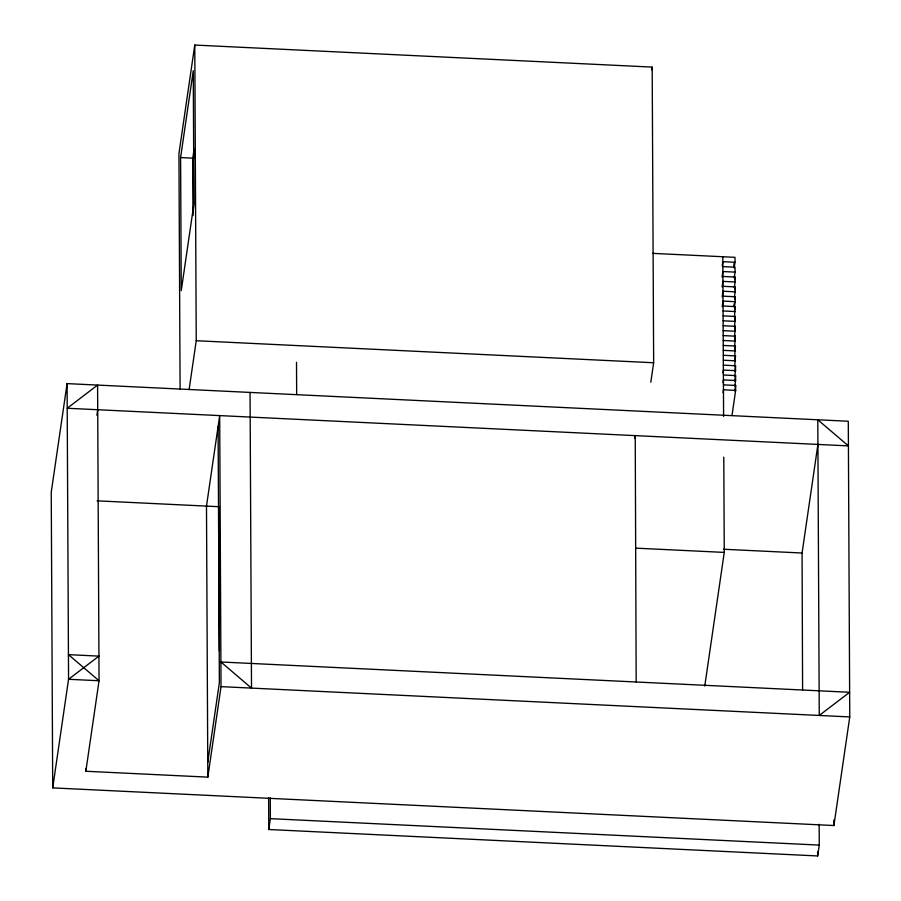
<?xml version="1.0" encoding="UTF-8"?>
<svg xmlns="http://www.w3.org/2000/svg" width="901" height="901" viewBox="0 0 901 901"><rect width="100%" height="100%" fill="white"/><g stroke="black" fill="none" stroke-linecap="round" stroke-linejoin="round"><path stroke-width="1.35" d="M67.091 383.612L51.244 492.216L52.708 787.891L833.909 825.53L849.756 716.926L848.292 421.251L67.091 383.612L68.555 679.286L52.708 787.891M96.891 415.293L97.713 409.718M207.827 777.135L206.487 506.103L219.686 415.598L221.027 686.63L207.827 777.135L85.843 771.256L99.042 680.751L97.59 385.087L67.215 408.254L848.415 445.894L817.793 419.787L819.257 715.45L849.632 692.283L220.903 661.987L251.514 688.105L250.061 392.431M650.804 382.249L653.653 362.754L652.189 67.091L194.774 45.05L178.939 153.654L180.099 389.074M180.594 157.574L193.264 70.695L193.918 203.75L181.247 290.629L180.594 157.574L193.659 158.204M194.199 148.507L192.791 158.171L193.073 215.587M194.143 153.981L193.343 159.477L193.58 208.469M189.131 389.457L196.238 340.724L194.774 45.05M207.748 762.347L219.371 682.71L218.098 426.466M819.155 824.269L819.257 845.093L817.68 855.95L268.78 829.506L270.368 818.649L270.266 797.824M651.783 69.873L652.189 67.091M634.833 438.415L635.239 435.634L636.174 682.001M722.219 265.84L722.827 261.662L735.025 262.259L735.002 257.326L652.583 253.361M722.061 277.08L722.872 271.528L735.07 272.113L735.047 267.18L722.85 266.595M722.106 286.935L722.917 281.382L735.115 281.968L735.092 277.035L722.895 276.449M722.163 296.801L722.974 291.237L735.171 291.823L735.148 286.89L722.951 286.304M722.208 306.655L723.019 301.092L735.216 301.677L735.193 296.744L722.996 296.159M733.786 265.671L734.191 262.889M734.214 267.811L735.025 262.259M734.259 277.677L735.07 272.113M734.687 279.817L735.092 277.035M734.304 287.532L735.115 281.968M734.743 289.671L735.148 286.89M722.951 372.856L723.357 370.074L735.554 370.671L735.531 365.738L723.334 365.153M734.36 297.386L735.171 291.823M733.774 306.486L734.18 303.705M734.788 299.526L735.193 296.744M723.007 382.711L723.413 379.929L735.61 380.526L735.576 375.593L723.379 375.007M734.405 307.241L735.216 301.677M734.833 309.381L735.239 306.61L723.041 306.013M723.053 392.566L723.458 389.795L735.655 390.381L735.633 385.448L723.435 384.862M734.45 317.096L735.239 306.61M734.687 320.632L735.295 316.465L723.086 315.868M734.506 326.95L735.295 316.465M734.732 330.487L735.34 326.32L723.143 325.734M734.552 336.805L735.34 326.32M734.777 340.341L735.385 336.174L723.188 335.589M734.597 346.66L735.385 336.174M734.822 350.196L735.43 346.029L723.233 345.443M734.653 356.514L735.43 346.029M734.675 361.447L735.486 355.884L723.289 355.298M734.698 366.369L735.486 355.884M734.72 371.302L735.531 365.738M734.743 376.224L735.554 370.671M734.765 381.157L735.576 375.593M734.799 386.079L735.61 380.526M734.822 391.011L735.633 385.448M732.006 415.406L735.655 390.381M704.762 686.078L724.258 552.403L723.785 457.122M802.6 690.211L802.07 553.023L817.917 444.418M723.064 310.946L735.261 311.532M723.12 320.801L735.317 321.387M723.165 330.656L735.362 331.241M723.21 340.51L735.407 341.096M723.266 350.365L735.464 350.951M723.312 360.22L735.509 360.817M196.238 340.724L653.653 362.754M97.128 500.832L219.551 506.734M723.379 549.238L802.07 553.023M635.791 548.146L724.258 552.403M221.027 686.63L849.756 716.926M270.368 818.649L819.257 845.093M833.875 819.921L833.909 825.53M817.658 851.783L817.68 855.95M722.805 256.74L723.593 416.487M296.508 362.292L296.666 394.514M268.622 797.576L268.78 829.506M219.236 507.995L219.394 540.195M218.684 506.689L219.394 650.916M85.832 768.452L85.843 771.256M98.93 656.119L68.555 679.286L99.042 680.751L68.431 654.644L98.93 656.119"/></g></svg>
